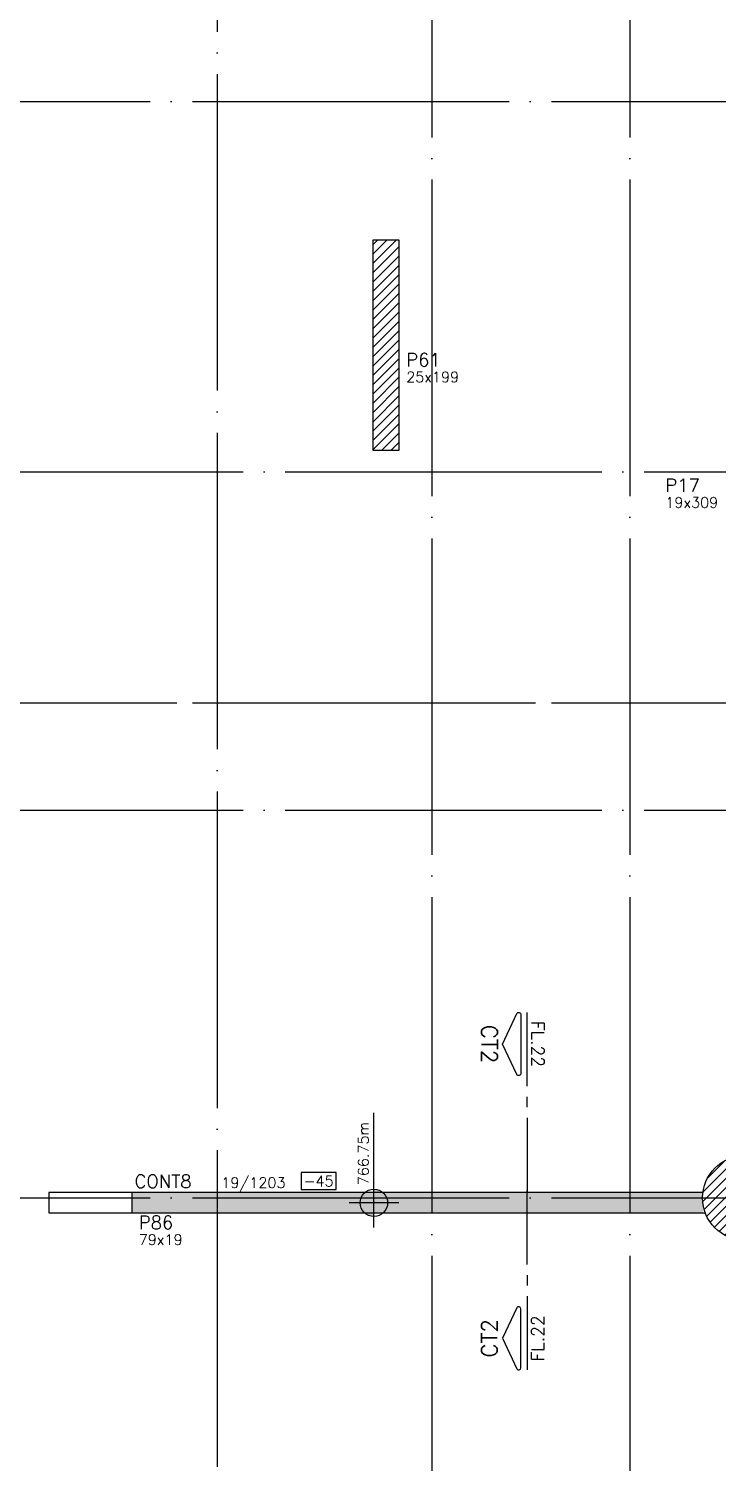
# Model space of a CAD drawing. Header units: millimetres. Extents: x -4122 to 5523, y -2094 to 2406.
# Drawn here: x -888 to -235, y -735 to 624 of the extents above; entities that cross this region are included whole.
import ezdxf
from ezdxf.enums import TextEntityAlignment as Align

# ---------------------------------------------------------------- set-up
doc = ezdxf.new("R2010")
doc.units = ezdxf.units.MM
doc.header["$LTSCALE"] = 50
doc.linetypes.add('EIXO', pattern=[6.8, 6, -0.4, 0, -0.4])
for name, color, linetype in [('F-CORTE-INDICAÇÃO', 4, 'Continuous'), ('F-DESNIVEL-7', 40, 'Continuous'), ('F-EIXO', 12, 'EIXO'), ('F-NÍVEL-PLANTA', 2, 'Continuous'), ('F-PARC-DIM', 2, 'Continuous'), ('F-PARC-NOME', 4, 'Continuous'), ('F-PILARES-DIM', 172, 'Continuous'), ('F-PILARES-HACH', 174, 'Continuous'), ('F-PILARES-M', 170, 'Continuous'), ('F-PILARES-NOME', 170, 'Continuous'), ('F-PILARES-S', 170, 'Continuous'), ('F-TEXTO', 6, 'Continuous'), ('F-VIGAS', 3, 'Continuous'), ('F-VIGAS-DIM', 2, 'Continuous')]:
    doc.layers.add(name, color=color, linetype=linetype)
doc.styles.add('MCP', font='simplex.shx')
doc.styles.add('ROMANS', font='simplex.shx')
pattern_1 = [(45, (0, 0), (-4.419417, 4.419417), [])]

# ---------------------------------------------------------------- blocks, each defined once
blk = doc.blocks.new('*U32')
at = {"layer": 'F-EIXO'}
blk.add_line((0, 0), (7484.954, 0), dxfattribs=at)
at = {"layer": 'F-TEXTO', "style": 'ROMANS'}
blk.add_attdef('EIXO', text='', height=17.5, dxfattribs=at).set_placement((-28.2072, 0), align=Align.MIDDLE_CENTER)
blk = doc.blocks.new('*U26')
at = {"layer": 'F-EIXO'}
blk.add_line((0, 0), (7397, 0), dxfattribs=at)
at = {"layer": 'F-TEXTO', "style": 'ROMANS'}
blk.add_attdef('EIXO', text='', height=17.5, dxfattribs=at).set_placement((-28.2072, 0), align=Align.MIDDLE_CENTER)
blk = doc.blocks.new('*U33')
at = {"layer": 'F-EIXO'}
blk.add_line((0, 0), (0, -3477.9), dxfattribs=at)
at = {"layer": 'F-TEXTO', "style": 'ROMANS'}
blk.add_attdef('EIXO', text='', height=17.5, rotation=360, dxfattribs=at).set_placement((0, 28.2), align=Align.MIDDLE_CENTER)
blk = doc.blocks.new('*U28')
at = {"layer": 'F-EIXO'}
blk.add_line((0, 0), (0, -3377.9), dxfattribs=at)
at = {"layer": 'F-TEXTO', "style": 'ROMANS'}
blk.add_attdef('EIXO', text='', height=17.5, rotation=360, dxfattribs=at).set_placement((0, 28.2), align=Align.MIDDLE_CENTER)
blk = doc.blocks.new('*U19')
at = {"layer": 'F-VIGAS-DIM', "color": 1}
blk.add_lwpolyline([(0, 0), (33, 0), (33, 16), (0, 16)], close=True, dxfattribs=at)
at = {"layer": 'F-VIGAS-DIM', "style": 'MCP'}
blk.add_attdef('DIM', text='', height=10, dxfattribs=at).set_placement((16.5, 8), align=Align.MIDDLE_CENTER)
blk = doc.blocks.new('Nível - Planta')
at = {"layer": 'F-NÍVEL-PLANTA'}
h = blk.add_hatch(color=71, dxfattribs=at)
h.paths.add_polyline_path([(0, 0), (0, 0.26, 0.414214), (-0.26, 0)])
h.paths.add_polyline_path([(0.26, 0), (0, 0), (0, -0.26, 0.414214)])
for p, q in [((0, -0.469), (0, 0.469)), ((-0.469, 0), (1.704, 0))]:
    blk.add_line(p, q, dxfattribs=at)
blk.add_circle((0, 0), 0.26, dxfattribs=at)
at = {"layer": 'F-TEXTO', "color": 3, "style": 'MCP'}
blk.add_attdef('NÍVEL', (0.333, 0.102), '', height=0.2, dxfattribs=at)
blk = doc.blocks.new('*U38')
at = {"layer": 'F-CORTE-INDICAÇÃO'}
for p, q in [((-100, 0), (-170, 0)), ((-80, 0), (-90, 0)), ((-70, 0), (0, 0))]:
    blk.add_line(p, q, dxfattribs=at)
blk.add_lwpolyline([(-112, 6, 0.802585), (-111.2, 9.8), (-140, 23.3), (-168.8, 9.8, 0.802585), (-168, 6)], format="xyb", close=True, dxfattribs=at)
at = {"layer": 'F-CORTE-INDICAÇÃO', "style": 'ROMANS'}
blk.add_attdef('CORTE', text='', height=15, dxfattribs=at).set_placement((-140, 35.8), align=Align.MIDDLE_CENTER)
at = {"layer": 'F-CORTE-INDICAÇÃO', "color": 2, "style": 'ROMANS'}
blk.add_attdef('FOLHA', text='', height=12, dxfattribs=at).set_placement((-140, -10), align=Align.MIDDLE_CENTER)

msp = doc.modelspace()

# ---------------------------------------------------------------- hatches: boundary and pattern name
at = {"layer": 'F-PILARES-HACH', "linetype": 'Continuous'}
h = msp.add_hatch(dxfattribs=at)
h.set_pattern_fill('ANSI31', color=256, scale=50, style=0)
h.set_pattern_definition(pattern_1)
h.paths.add_polyline_path([(-562, 224.5), (-537, 224.5), (-537, 423.5), (-562, 423.5)], flags=16)
h = msp.add_hatch(dxfattribs=at)
h.set_pattern_fill('ANSI31', color=256, scale=50)
h.set_pattern_definition(pattern_1)
edge = h.paths.add_edge_path()
edge.add_arc((-209.5, -484.5), 40, 0, 360)

# ---------------------------------------------------------------- linework, layer by layer
at = {"layer": 'F-DESNIVEL-7'}
for points in [[(-790, -498.5), (-249.186, -498.5), (-249.186, -479.5)], [(-790, -498.5), (-249.186, -479.5), (-790, -479.5)]]:
    msp.add_solid(points, dxfattribs=at)
at = {"layer": 'F-EIXO'}
msp.add_line((-3768.53, -15), (3691.239, -15), dxfattribs=at)
at = {"layer": 'F-PILARES-M'}
msp.add_lwpolyline([(-869, -498.5), (-790, -498.5), (-790, -479.5), (-869, -479.5), (-869, -498.5)], dxfattribs=at)
at = {"layer": 'F-PILARES-S', "linetype": 'Continuous'}
msp.add_lwpolyline([(-562, 224.5), (-537, 224.5), (-537, 423.5), (-562, 423.5), (-562, 224.5)], dxfattribs=at)
msp.add_circle((-209.5, -484.5), 40, dxfattribs=at)
at = {"layer": 'F-VIGAS'}
for points in [[(-248.505, -479.5), (-790, -479.5)], [(-790, -498.5), (-246.715, -498.5)]]:
    msp.add_lwpolyline(points, dxfattribs=at)

# ---------------------------------------------------------------- block references
at = {"layer": 'F-CORTE-INDICAÇÃO', "linetype": 'Continuous'}
ref = msp.add_blockref('*U38', (-415.682, -478.597), dxfattribs=dict(at, xscale=-1, rotation=90))
ref.add_attrib('FOLHA', 'FL.22', dxfattribs={"color": 2, "height": 12, "rotation": 270, "style": 'ROMANS'}).set_placement((-405.682, -338.597), align=Align.MIDDLE_CENTER)
ref.add_attrib('CORTE', 'CT2', dxfattribs={"height": 15, "rotation": 270, "style": 'ROMANS'}).set_placement((-451.446, -338.597), align=Align.MIDDLE_CENTER)
at = {"layer": 'F-CORTE-INDICAÇÃO', "linetype": 'Continuous', "rotation": 90}
msp.add_blockref('*U38', (-415.682, -477.597), dxfattribs=at).add_auto_attribs({'FOLHA': 'FL.22', 'CORTE': 'CT2'})
at = {"layer": 'F-EIXO', "linetype": 'Continuous'}
for name, p in [('*U33', (-709.5, 1941.357)), ('*U28', (-506, 1841.357)), ('*U28', (-318.5, 1841.357)), ('*U32', (-3793.715, 555)), ('*U26', (-3705.761, 204)), ('*U32', (-3793.715, -15)), ('*U26', (-3705.761, -117)), ('*U32', (-3793.715, -484.5))]:
    msp.add_blockref(name, p, dxfattribs=at)
at = {"layer": 'F-NÍVEL-PLANTA', "linetype": 'Continuous', "xscale": 50, "yscale": 50, "zscale": 50, "rotation": 90}
msp.add_blockref('Nível - Planta', (-560.883, -489.129), dxfattribs=at).add_auto_attribs({'NÍVEL': '766.75m'})
at = {"layer": 'F-VIGAS-DIM', "linetype": 'Continuous'}
msp.add_blockref('*U19', (-629.754, -476.518), dxfattribs=at).add_auto_attribs({'DIM': '-45'})

# ---------------------------------------------------------------- texts
at = {"layer": 'F-PARC-DIM', "style": 'MCP'}
msp.add_text('19/1203', height=10, dxfattribs=at).set_placement((-705.555, -475))
at = {"layer": 'F-PARC-NOME', "style": 'MCP'}
msp.add_text('CONT8', height=12.5, dxfattribs=at).set_placement((-787.793, -475))
at = {"layer": 'F-PILARES-DIM', "linetype": 'Continuous', "style": 'MCP'}
for s, p in [('25x199', (-530.286, 288.856)), ('19x309', (-284.75, 169.875)), ('79x19', (-783.75, -529.125))]:
    msp.add_text(s, height=10, dxfattribs=at).set_placement(p)
at = {"layer": 'F-PILARES-NOME', "linetype": 'Continuous', "style": 'MCP'}
for s, p in [('P61', (-530.286, 303.856)), ('P17', (-284.75, 184.875)), ('P86', (-783.75, -514.125))]:
    msp.add_text(s, height=12.5, dxfattribs=at).set_placement(p)

doc.saveas('drawing.dxf')
